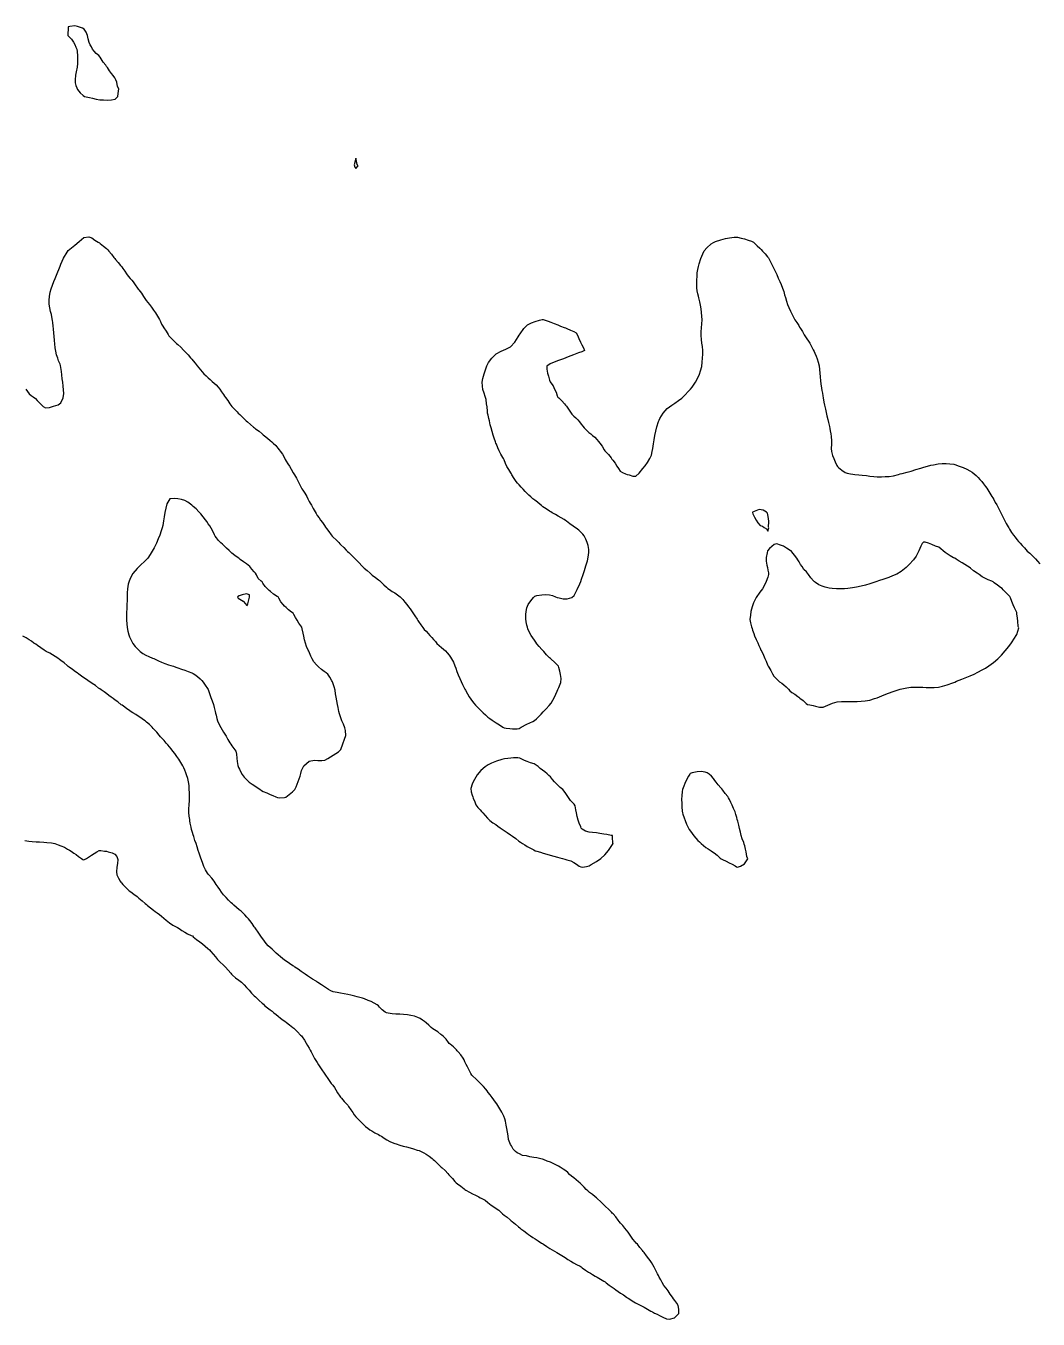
# Model space of a CAD drawing. Header units: inches. Extents: x 654597 to 662585, y 4606423 to 4617894.
# Drawn here: x 659933 to 661320, y 4610781 to 4612553 of the extents above; entities that cross this region are included whole.
import ezdxf

# ---------------------------------------------------------------- set-up
doc = ezdxf.new("R2010")
doc.units = ezdxf.units.IN
doc.header["$MEASUREMENT"] = 0
doc.layers.add('$DDT_AUDIT_GENERATED_(3E)', color=7, linetype='Continuous')
doc.layers.add('$DDT_AUDIT_GENERATED_(3F)', color=7, linetype='Continuous')

msp = doc.modelspace()

# ---------------------------------------------------------------- linework, layer by layer
at = {"layer": '$DDT_AUDIT_GENERATED_(3E)', "elevation": -150}
for points in [[(660060.1, 4612466.2), (660058.2, 4612469.7), (660057.1, 4612475.6), (660056, 4612478.7), (660054.3, 4612481.6), (660052, 4612484.5), (660050, 4612487.3), (660047.2, 4612491), (660044.4, 4612495.4), (660043.3, 4612497.1), (660042.1, 4612498.7), (660038.7, 4612502.9), (660035.8, 4612507.5), (660034.4, 4612509.8), (660032.5, 4612511.9), (660028.9, 4612514.7), (660026, 4612518.2), (660024.1, 4612520.8), (660022.3, 4612523.8), (660020.5, 4612526.8), (660019.5, 4612530), (660018, 4612534.8), (660017, 4612539.6), (660015, 4612543.8), (660012.3, 4612548.1), (660010.3, 4612549.5), (660007.3, 4612550.5), (660003.4, 4612551.9), (659999.5, 4612552.7), (659993, 4612551.7), (659990.7, 4612551.4), (659990.5, 4612550.8), (659990.4, 4612548.3), (659990.2, 4612542), (659990.3, 4612539.5), (659991.6, 4612538.2), (659995.2, 4612534.4), (659998, 4612530.1), (659999.6, 4612527.1), (660001.2, 4612523.4), (660002.6, 4612520.7), (660003, 4612517.5), (660003.1, 4612511.6), (660003.1, 4612507), (660003.1, 4612501), (660002.7, 4612496.2), (660001.6, 4612489.9), (660001.1, 4612487.4), (660000.8, 4612485), (660000.1, 4612478.5), (660000.2, 4612474.8), (660001.2, 4612471.1), (660002.2, 4612467.7), (660003.5, 4612465.3), (660006.9, 4612461.1), (660011, 4612457.3), (660012.7, 4612456.1), (660015.1, 4612455.4), (660019.9, 4612454.3), (660023.7, 4612453.4), (660029, 4612452.2), (660033.8, 4612451.3), (660039, 4612451.1), (660044.3, 4612451), (660049.9, 4612451.3), (660054.8, 4612452.2), (660058.8, 4612455.7), (660059.1, 4612460.1)], [(660387.9, 4612360.7), (660386.8, 4612362.5), (660385.4, 4612369.5), (660385, 4612371.3), (660385, 4612371.3), (660384.9, 4612371.2), (660384.3, 4612369.1), (660382.8, 4612362.4), (660383.4, 4612359), (660385, 4612357.4)], [(660737.5, 4611432.6), (660737.1, 4611433), (660736.9, 4611441.1), (660736.8, 4611443.2), (660734.9, 4611443.5), (660729.1, 4611444.5), (660724.9, 4611445.3), (660719.4, 4611446.2), (660714.7, 4611447.1), (660709.4, 4611447.4), (660704.6, 4611448), (660699.8, 4611449.5), (660695.2, 4611452.2), (660693.8, 4611453.3), (660693.1, 4611455), (660691.1, 4611460.1), (660689.8, 4611464.5), (660688.5, 4611469.2), (660687.4, 4611474.2), (660686.5, 4611478.7), (660685.4, 4611484), (660684.3, 4611486.1), (660682.6, 4611487.7), (660679.3, 4611491.3), (660676.6, 4611495.3), (660674.6, 4611498), (660672.6, 4611501.1), (660670.6, 4611504), (660668.5, 4611506.5), (660665.2, 4611509.2), (660662.1, 4611512), (660659.5, 4611514.4), (660657.2, 4611517), (660654.3, 4611520), (660651.6, 4611523.6), (660649.6, 4611525.7), (660647.4, 4611527.7), (660644, 4611530.4), (660640.8, 4611533), (660637.8, 4611535.3), (660634.7, 4611537.8), (660632.1, 4611539.8), (660629.3, 4611541.4), (660624.5, 4611543.1), (660619.9, 4611544.9), (660615.9, 4611546.3), (660611.4, 4611548.2), (660609.5, 4611549.3), (660607, 4611549.8), (660600.8, 4611549.6), (660597.4, 4611549.3), (660593.1, 4611548.7), (660588.5, 4611548.2), (660584.9, 4611547.4), (660577.5, 4611545.3), (660570.8, 4611542.5), (660566.4, 4611540.3), (660562.3, 4611537.3), (660556.2, 4611532.3), (660551, 4611526.7), (660547.4, 4611520.2), (660545.8, 4611516.9), (660544.4, 4611513.5), (660542.7, 4611507.7), (660543.1, 4611503.4), (660544.5, 4611498.6), (660545.2, 4611496.4), (660545.9, 4611494.5), (660547.9, 4611489.4), (660549.6, 4611485.3), (660552.3, 4611481.9), (660555.2, 4611478.4), (660557, 4611476.3), (660558.9, 4611474.3), (660562.3, 4611470.8), (660565.6, 4611467), (660567.1, 4611465.2), (660568.8, 4611463.7), (660572.9, 4611460.9), (660576.7, 4611458.2), (660579.7, 4611456.1), (660582.9, 4611453.9), (660585.6, 4611452), (660588.1, 4611450.3), (660592.5, 4611447.5), (660597, 4611444.1), (660598.2, 4611443.2), (660599.6, 4611442.3), (660604.3, 4611439.1), (660608.3, 4611435.8), (660610.7, 4611434.2), (660613.2, 4611432.5), (660616.7, 4611430.4), (660619.9, 4611428.5), (660624.4, 4611426.2), (660629, 4611423.5), (660630.9, 4611422.5), (660633.2, 4611421.8), (660637.9, 4611420.3), (660641.8, 4611419), (660646.9, 4611417.8), (660651.5, 4611416.3), (660656.2, 4611415.2), (660661.2, 4611413.5), (660664.4, 4611412.8), (660668.2, 4611411.7), (660671.5, 4611410.9), (660674.2, 4611410.2), (660679.5, 4611408.5), (660683.6, 4611406.5), (660687.4, 4611404.3), (660691.1, 4611401.5), (660693.1, 4611400.2), (660695.6, 4611399.9), (660701.2, 4611400.8), (660704.6, 4611401.6), (660707.7, 4611403.4), (660714.6, 4611407.7), (660720.7, 4611411.9), (660726, 4611416.8), (660731.2, 4611422.8), (660736.7, 4611431.1)], [(660922.2, 4611411.5), (660921.1, 4611414.6), (660920, 4611420.8), (660919.2, 4611424.5), (660918.1, 4611429.1), (660917.4, 4611431.7), (660916.6, 4611433.8), (660914.5, 4611438.7), (660913.2, 4611443.2), (660912, 4611447.9), (660911, 4611453), (660909.9, 4611457.4), (660908.5, 4611462.8), (660907.8, 4611465.3), (660907, 4611468.1), (660905.8, 4611472.3), (660904.7, 4611475.6), (660902.6, 4611480.4), (660900.7, 4611484.9), (660899, 4611488.6), (660897, 4611492.9), (660895.9, 4611495), (660894.7, 4611496.8), (660891.2, 4611501.1), (660887.8, 4611505.5), (660886.5, 4611507.1), (660885.2, 4611508.7), (660881.8, 4611512.6), (660878.7, 4611516.5), (660877, 4611518.9), (660875.1, 4611521.4), (660872.3, 4611524.5), (660869.1, 4611527.3), (660866.6, 4611529.1), (660863.6, 4611530.2), (660858.3, 4611530.9), (660852.8, 4611530.6), (660846, 4611529), (660843.4, 4611528.1), (660842.7, 4611527.3), (660840.9, 4611524.5), (660836.7, 4611516.7), (660833.5, 4611508.6), (660832.8, 4611506.3), (660832.4, 4611503.8), (660831.7, 4611497.6), (660831.5, 4611493.1), (660831.7, 4611487), (660831.9, 4611482.7), (660832.3, 4611476.7), (660832.5, 4611474.5), (660833.1, 4611472.7), (660834.9, 4611467.7), (660836.3, 4611463.7), (660838.3, 4611459.1), (660840.3, 4611454.4), (660841.7, 4611451.7), (660843.5, 4611449.1), (660846, 4611446), (660848.3, 4611443.1), (660850.9, 4611439.9), (660853.7, 4611436.7), (660855.9, 4611434.5), (660858.1, 4611432.3), (660861.4, 4611429.5), (660864.7, 4611426.9), (660868.1, 4611424.9), (660871.8, 4611422.5), (660874, 4611420.9), (660876.1, 4611419.4), (660880.4, 4611416.3), (660884.2, 4611412.5), (660885.6, 4611411.2), (660887.4, 4611410.4), (660892.5, 4611408.3), (660896.8, 4611406), (660900.8, 4611404.3), (660904.7, 4611401.6), (660906.6, 4611400.3), (660908, 4611400.1), (660912, 4611401.4), (660917.9, 4611404.5)]]:
    msp.add_lwpolyline(points, close=True, dxfattribs=at)
msp.add_lwpolyline([(659932.4, 4612054.9), (659934.6, 4612051.7), (659937.2, 4612048.3), (659939.7, 4612046.3), (659942.7, 4612044.3), (659945.6, 4612042), (659948.2, 4612039.4), (659951, 4612036.8), (659953.7, 4612033.9), (659956.2, 4612031.2), (659959.5, 4612029.3), (659964.9, 4612029.9), (659970.3, 4612031.5), (659976.6, 4612033.3), (659980.5, 4612036.2), (659983.7, 4612043.1), (659984.4, 4612048.9), (659984.3, 4612054.2), (659983.6, 4612059), (659983, 4612064.5), (659982.5, 4612069), (659981.8, 4612074.6), (659981.3, 4612078.9), (659980.6, 4612084.7), (659980.2, 4612087.1), (659979.4, 4612089.2), (659977.5, 4612093.5), (659976.2, 4612097.4), (659974.5, 4612102.1), (659973.5, 4612107.1), (659972.8, 4612111.7), (659972.2, 4612117.2), (659971.8, 4612121.7), (659971.3, 4612127.4), (659970.9, 4612131.8), (659970.3, 4612137.6), (659969.9, 4612141.2), (659969.4, 4612146.1), (659969, 4612149), (659968.6, 4612151.4), (659967.5, 4612157), (659966.5, 4612161.2), (659965.2, 4612166.3), (659964.3, 4612171.3), (659964.6, 4612176.6), (659965.1, 4612182), (659966, 4612188), (659967, 4612192.5), (659969.1, 4612197.6), (659971, 4612202.2), (659972.7, 4612206.4), (659975.5, 4612213.5), (659978.5, 4612221), (659979.5, 4612223.6), (659980.5, 4612226.3), (659984.1, 4612234.3), (659989.1, 4612242.5), (659990.6, 4612244.7), (659990.6, 4612244.7), (659992.8, 4612246.5), (659999.8, 4612252.2), (660005.4, 4612257), (660012, 4612262.9), (660018.8, 4612263.6), (660022.8, 4612262.2), (660026.9, 4612259), (660031.8, 4612256.1), (660033.3, 4612255.3), (660034.6, 4612254.3), (660039.1, 4612250.9), (660043.2, 4612247.4), (660044.9, 4612245.8), (660046.4, 4612244), (660049.9, 4612239.8), (660053.3, 4612235.3), (660054.3, 4612233.9), (660055.5, 4612232.7), (660059.2, 4612228.5), (660062.5, 4612224.3), (660064.1, 4612222.3), (660065.6, 4612220.2), (660068.1, 4612216.5), (660070.3, 4612213.1), (660073, 4612209.9), (660075.7, 4612206.6), (660077.6, 4612204.4), (660079.5, 4612202.1), (660082.6, 4612198), (660085.7, 4612193.4), (660086.6, 4612192), (660087.6, 4612190.8), (660090.9, 4612186.3), (660093.8, 4612182), (660095.5, 4612179.3), (660097.4, 4612176.4), (660099.8, 4612173.6), (660102, 4612170.8), (660104.7, 4612167.2), (660107.4, 4612163.2), (660108.8, 4612161.3), (660110.1, 4612159.5), (660113.1, 4612155.1), (660115.7, 4612150.5), (660117, 4612147.6), (660118.6, 4612144.1), (660120.3, 4612141.3), (660121.9, 4612138.7), (660124.7, 4612134.5), (660127.5, 4612129.8), (660128.6, 4612128), (660130, 4612126.4), (660133.9, 4612122.7), (660137.7, 4612118.9), (660139.2, 4612117.5), (660140.7, 4612116.2), (660144.8, 4612112.5), (660148.7, 4612108.5), (660150, 4612107.1), (660151.4, 4612105.7), (660155.1, 4612101.8), (660158.4, 4612097.8), (660160, 4612095.8), (660161.7, 4612093.9), (660164.7, 4612090.3), (660167.5, 4612086.8), (660169.7, 4612084.2), (660171.9, 4612081.6), (660174.3, 4612078.6), (660176.6, 4612075.9), (660179.5, 4612073.1), (660182.4, 4612070.5), (660185.2, 4612068), (660188, 4612065.5), (660190.7, 4612063.1), (660193.3, 4612060.6), (660196, 4612057.8), (660198.3, 4612054.8), (660200.9, 4612051.4), (660203.4, 4612047.6), (660204.9, 4612045.5), (660206.4, 4612043.6), (660209.5, 4612039.3), (660212.3, 4612034.7), (660213.6, 4612032.9), (660215.1, 4612031.2), (660218.6, 4612027.5), (660222, 4612023.8), (660223.8, 4612021.9), (660225.7, 4612020), (660229.2, 4612016.8), (660232.6, 4612013.3), (660234.5, 4612011.5), (660236.5, 4612010), (660240.7, 4612006.7), (660244.8, 4612003), (660246.1, 4612001.8), (660247.5, 4612000.7), (660252.2, 4611997.4), (660256.3, 4611993.7), (660257.8, 4611992.3), (660259.5, 4611991), (660263.7, 4611987.9), (660267.4, 4611984.6), (660269.6, 4611982.7), (660271.7, 4611980.7), (660275, 4611977.6), (660278, 4611974), (660279.7, 4611971.9), (660281.3, 4611969.9), (660284.5, 4611965.8), (660287, 4611961), (660288.2, 4611958.7), (660289.5, 4611956.3), (660291.8, 4611952.7), (660293.8, 4611949.3), (660296.4, 4611945.2), (660299, 4611940.3), (660299.7, 4611938.8), (660300.6, 4611937.5), (660303.4, 4611932.9), (660305.7, 4611928.5), (660307.7, 4611924.7), (660309.9, 4611920.2), (660310.9, 4611918.4), (660312.1, 4611916.7), (660315.1, 4611912.3), (660317.6, 4611907.8), (660319.2, 4611904.7), (660321, 4611901.2), (660322.5, 4611898.5), (660324, 4611896), (660326.6, 4611891.6), (660329, 4611886.9), (660330.4, 4611884.4), (660332, 4611881.8), (660334.4, 4611878.5), (660336.6, 4611875.5), (660339.2, 4611872), (660341.9, 4611868), (660343.3, 4611866), (660344.7, 4611864.2), (660348, 4611860), (660351, 4611855.5), (660352.3, 4611853.7), (660353.8, 4611852.2), (660357.8, 4611848.6), (660361.4, 4611844.7), (660362.9, 4611843.1), (660364.5, 4611841.6), (660368.3, 4611838), (660371.8, 4611834.1), (660373.4, 4611832.5), (660375.1, 4611830.9), (660379, 4611827.4), (660382.7, 4611823.6), (660384.2, 4611822), (660385.7, 4611820.4), (660389.5, 4611816.8), (660393.1, 4611813), (660394.7, 4611811.3), (660396.4, 4611809.7), (660400.5, 4611806.3), (660404.6, 4611802.6), (660405.9, 4611801.4), (660407.3, 4611800.2), (660411.8, 4611796.8), (660415.9, 4611793.7), (660417.2, 4611792.8), (660418, 4611792.1), (660419.8, 4611790.4), (660423.1, 4611786.7), (660426.9, 4611783.4), (660428.9, 4611781.7), (660431.1, 4611780.2), (660434.8, 4611777.7), (660438.3, 4611775.8), (660442, 4611773.3), (660445.7, 4611770.5), (660447.6, 4611768.7), (660449.3, 4611766.6), (660452.2, 4611763.1), (660454.9, 4611759.7), (660457.1, 4611756.8), (660459.5, 4611753.8), (660461.4, 4611751.1), (660463.1, 4611748.5), (660465.9, 4611744.2), (660469, 4611739.6), (660470, 4611738.1), (660471, 4611736.6), (660473.9, 4611732.2), (660476.7, 4611728.2), (660478.7, 4611725.6), (660481.1, 4611723.1), (660483.9, 4611720.3), (660486.4, 4611717.4), (660489, 4611714.7), (660491.5, 4611711.9), (660493.9, 4611709.3), (660496, 4611706.6), (660499, 4611703.7), (660502.1, 4611700.9), (660505, 4611698.8), (660507.6, 4611696.3), (660510.3, 4611693.5), (660512.8, 4611690.3), (660514.7, 4611687.8), (660516.2, 4611685.2), (660518.6, 4611680.8), (660520.6, 4611675.9), (660521.8, 4611672.4), (660523.3, 4611668), (660524.3, 4611665.6), (660525.2, 4611663.5), (660527.4, 4611658.6), (660529.4, 4611654.2), (660531.3, 4611650.2), (660533.6, 4611645.7), (660534.5, 4611643.9), (660535.4, 4611642.3), (660538, 4611637.5), (660540.3, 4611633.2), (660542.4, 4611630.1), (660544.7, 4611626.9), (660546.8, 4611624.5), (660548.9, 4611622.1), (660552, 4611618.9), (660555.2, 4611615.7), (660557.3, 4611613.6), (660559.5, 4611611.5), (660562.7, 4611608.5), (660566, 4611605.6), (660568.7, 4611603.5), (660571.7, 4611601.4), (660574.6, 4611599.4), (660577.3, 4611597.5), (660581.6, 4611594.8), (660586.3, 4611591.8), (660588.1, 4611591), (660591, 4611590.6), (660595.8, 4611589.8), (660599.8, 4611589.5), (660606, 4611589.6), (660608.8, 4611589.9), (660611.4, 4611591.6), (660619.4, 4611595.8), (660627.3, 4611599.4), (660630, 4611600.7), (660632.6, 4611603.2), (660638.8, 4611609.6), (660641.9, 4611612.7), (660645.6, 4611616.7), (660649.9, 4611621.3), (660652.6, 4611624.8), (660657.3, 4611633), (660661, 4611641.2), (660661.9, 4611643.6), (660663, 4611646), (660665.9, 4611652.9), (660666.3, 4611658.6), (660665.6, 4611663.9), (660664.6, 4611668.4), (660663.2, 4611673.7), (660662.5, 4611675.5), (660661.2, 4611676.8), (660657.1, 4611680.9), (660652.8, 4611684.8), (660651.6, 4611685.8), (660650.4, 4611686.9), (660646.3, 4611691), (660642.6, 4611695.3), (660641.3, 4611696.8), (660639.9, 4611698.1), (660636.3, 4611702.1), (660633.2, 4611706.1), (660631.5, 4611708.4), (660629.8, 4611710.8), (660627.3, 4611714.1), (660625.4, 4611717.4), (660623.1, 4611721.6), (660620.8, 4611726.6), (660620, 4611728.9), (660619.3, 4611731.7), (660618.4, 4611736.2), (660618, 4611740), (660618.1, 4611746.1), (660618.4, 4611750.1), (660619.4, 4611755.4), (660621.1, 4611759.9), (660624.7, 4611764.8), (660628.3, 4611769.3), (660630.2, 4611771.3), (660633.2, 4611772.1), (660639.7, 4611773.3), (660645, 4611773.5), (660650.5, 4611773.3), (660654.6, 4611772.3), (660658.7, 4611770.5), (660661.1, 4611769.4), (660663.6, 4611768.8), (660669.3, 4611767.8), (660674.4, 4611767.5), (660681.1, 4611769.4), (660684.4, 4611772.3), (660688.4, 4611780.3), (660691.9, 4611788.1), (660693.2, 4611791.3), (660694.4, 4611794.7), (660696.4, 4611800.9), (660698.3, 4611806.3), (660700.3, 4611812.7), (660702.4, 4611819.5), (660703.4, 4611824.5), (660704.3, 4611831.1), (660704.2, 4611835.1), (660703.2, 4611840.7), (660702.1, 4611844.7), (660700, 4611849.5), (660697.8, 4611853.9), (660696, 4611856.4), (660693.8, 4611858.5), (660690.4, 4611861.5), (660686.8, 4611864.5), (660684.7, 4611866), (660682.6, 4611867.3), (660678.1, 4611870.4), (660673.7, 4611873.9), (660672.2, 4611875.1), (660670.6, 4611876.2), (660666.2, 4611878.8), (660662.2, 4611881.1), (660658.4, 4611883.1), (660654.2, 4611885.6), (660652.2, 4611886.7), (660650.4, 4611887.8), (660645.7, 4611890.7), (660641.4, 4611893.8), (660639.5, 4611895.4), (660637.5, 4611897), (660633.8, 4611899.9), (660630.3, 4611902.6), (660627.6, 4611904.8), (660624.9, 4611907.2), (660622.1, 4611909.7), (660619.4, 4611912.3), (660616.8, 4611914.9), (660614.3, 4611917.7), (660611.6, 4611920.5), (660608.9, 4611923.6), (660606.7, 4611926), (660604.7, 4611928.6), (660601.8, 4611932.6), (660598.9, 4611937.3), (660598.1, 4611938.7), (660597.2, 4611940.1), (660594.4, 4611944.8), (660592.1, 4611949.1), (660590.2, 4611953.1), (660588, 4611958), (660587.3, 4611959.7), (660586.4, 4611961.1), (660583.7, 4611965.8), (660581.4, 4611970.2), (660579.5, 4611974.4), (660577.5, 4611979.5), (660576.9, 4611981), (660576.3, 4611982.6), (660574.4, 4611987.8), (660573, 4611992), (660571.6, 4611996.8), (660570.3, 4612001.7), (660569.2, 4612006.2), (660567.9, 4612011.4), (660567.2, 4612014.8), (660566.3, 4612019.1), (660565.6, 4612022.1), (660565.2, 4612024.9), (660564.8, 4612030.8), (660564.2, 4612035), (660563.4, 4612040.5), (660562.3, 4612044.8), (660560.8, 4612049.6), (660559.2, 4612054.4), (660558.5, 4612058.8), (660558.1, 4612064.5), (660558.8, 4612069.3), (660560.7, 4612076), (660562.9, 4612082.7), (660564.3, 4612086.8), (660566.7, 4612091.2), (660571.2, 4612097.3), (660577.4, 4612103.5), (660584.2, 4612107.1), (660587.4, 4612108.5), (660590.4, 4612109.6), (660597.1, 4612112.9), (660602.7, 4612119.1), (660607.4, 4612126.5), (660608.8, 4612128.7), (660610.2, 4612130.8), (660615.2, 4612137.9), (660620.2, 4612143), (660625.8, 4612145.9), (660630.8, 4612147.8), (660636.5, 4612149.5), (660640.2, 4612150.4), (660641.8, 4612150.3), (660644.3, 4612149.5), (660648.6, 4612147.9), (660652.1, 4612146.6), (660656.9, 4612144.8), (660661.6, 4612143), (660665.5, 4612141.4), (660670.5, 4612139.6), (660672.4, 4612138.9), (660674.1, 4612138.2), (660679.2, 4612135.9), (660683.5, 4612133.8), (660686.8, 4612131.9), (660688.9, 4612128.7), (660690.8, 4612124.5), (660693, 4612119.4), (660693.7, 4612117.6), (660694.6, 4612115.8), (660697.1, 4612111.3), (660698.2, 4612107.8), (660694.7, 4612105.9), (660690.3, 4612104.5), (660683.2, 4612102), (660675.8, 4612099.1), (660672.6, 4612097.9), (660669.4, 4612096.6), (660662.7, 4612094.1), (660656.7, 4612091.8), (660651.1, 4612089.7), (660646.7, 4612086.5), (660646.9, 4612082.1), (660647.6, 4612076.8), (660649.1, 4612072.5), (660650.5, 4612067), (660651.1, 4612065), (660652.3, 4612063.6), (660655.2, 4612059.4), (660657.3, 4612055.1), (660659.3, 4612051), (660661.1, 4612045.8), (660661.8, 4612044), (660663.1, 4612042.8), (660667.3, 4612038.9), (660670.9, 4612034.7), (660672.2, 4612033.1), (660673.5, 4612031.5), (660676.6, 4612027.5), (660679, 4612023.6), (660681.2, 4612020.8), (660683.6, 4612018.1), (660686.5, 4612015.6), (660689.2, 4612012.8), (660691.7, 4612010.1), (660694, 4612006.9), (660695.9, 4612004.3), (660697.7, 4612001.8), (660701.1, 4611998.6), (660704.5, 4611995.4), (660707, 4611993.5), (660709.5, 4611991.5), (660712.6, 4611988.9), (660715.4, 4611985.9), (660717.6, 4611983.4), (660719.5, 4611980.8), (660722.4, 4611976.7), (660725.3, 4611971.8), (660726, 4611970.4), (660727.2, 4611969.4), (660731.3, 4611965.4), (660734.8, 4611960.9), (660736, 4611959.2), (660737.4, 4611957.4), (660740.4, 4611953.5), (660742.9, 4611949.6), (660744.9, 4611946.2), (660747.3, 4611942.6), (660750.3, 4611940.8), (660754.4, 4611939.1), (660756.9, 4611938.1), (660759.4, 4611937.4), (660764.7, 4611935.9), (660768.8, 4611935.7), (660773.2, 4611939.7), (660778.3, 4611946.1), (660781.3, 4611950), (660784.7, 4611954.6), (660788, 4611959.7), (660790, 4611964.5), (660791.3, 4611969.6), (660792, 4611973.7), (660793, 4611980.1), (660793.9, 4611985.5), (660794.7, 4611991.5), (660796.1, 4611997.5), (660797.4, 4612003.3), (660799.9, 4612010.5), (660800.7, 4612012.6), (660801.8, 4612014.8), (660806.1, 4612022.2), (660811.8, 4612028.4), (660817.9, 4612033), (660822.4, 4612035.8), (660827.4, 4612039.2), (660831.9, 4612042.4), (660835.6, 4612046), (660841.5, 4612052.4), (660843.8, 4612055), (660845.8, 4612057.7), (660850.5, 4612064.5), (660853.9, 4612070.3), (660855.9, 4612075.4), (660857.3, 4612079.8), (660859, 4612086.1), (660859.8, 4612092.1), (660860.1, 4612097.4), (660860.5, 4612103), (660860.4, 4612107.9), (660859.9, 4612113.2), (660859.3, 4612118.1), (660858.6, 4612123), (660858.1, 4612128.3), (660858.3, 4612133.3), (660858.8, 4612139), (660859.2, 4612144.5), (660859.5, 4612149.7), (660859.1, 4612154.9), (660858.6, 4612160), (660858.1, 4612164.9), (660857.5, 4612170.1), (660856.5, 4612174.6), (660855.1, 4612179.9), (660854.4, 4612182.4), (660853.8, 4612185.4), (660852.8, 4612189.7), (660852.4, 4612193.5), (660852.3, 4612199.4), (660852.5, 4612204), (660852.7, 4612210.2), (660853, 4612214.1), (660853.9, 4612219), (660854.7, 4612223), (660855.6, 4612226.4), (660857.8, 4612233.7), (660860.6, 4612240.5), (660862.6, 4612244.5), (660865.9, 4612248.5), (660872, 4612253.8), (660875.1, 4612256), (660878.1, 4612257), (660885.2, 4612259.4), (660891.6, 4612261.1), (660897.2, 4612262.3), (660903.5, 4612263), (660908, 4612263.1), (660913.3, 4612261.9), (660917.9, 4612260.7), (660922.5, 4612259.2), (660927.5, 4612257.5), (660929.8, 4612256.3), (660931.6, 4612254.7), (660935.2, 4612251.3), (660938.7, 4612247.9), (660940.6, 4612246.1), (660942.4, 4612244.1), (660945.8, 4612240.4), (660949.2, 4612236.4), (660950.5, 4612234.8), (660951.5, 4612233), (660954, 4612228.3), (660956.1, 4612223.9), (660958, 4612220.1), (660960.1, 4612215.5), (660961, 4612213.6), (660961.8, 4612211.8), (660964, 4612206.8), (660965.9, 4612202.5), (660967.8, 4612198.2), (660970, 4612193.2), (660970.8, 4612191.2), (660971.5, 4612188.8), (660972.7, 4612184.1), (660973.8, 4612180.5), (660975.3, 4612175.4), (660976.8, 4612171), (660978.6, 4612166.6), (660980.9, 4612161.7), (660981.6, 4612160), (660982.5, 4612158.3), (660984.8, 4612153.7), (660986.9, 4612149.7), (660989.3, 4612146), (660992, 4612141.9), (660993.2, 4612140), (660994.3, 4612138.2), (660997.1, 4612133.7), (660999.7, 4612129.2), (661001.4, 4612126.6), (661003.3, 4612123.7), (661005.3, 4612120.6), (661007.1, 4612117.7), (661009.6, 4612113.4), (661012, 4612108.7), (661013.1, 4612106.5), (661014.2, 4612104), (661016.1, 4612100.1), (661017.5, 4612096.5), (661018.9, 4612091.7), (661019.9, 4612086.7), (661020.5, 4612082), (661021, 4612076.6), (661021.4, 4612071.9), (661022, 4612066.4), (661022.5, 4612062), (661023.3, 4612056.3), (661023.8, 4612053.2), (661024.5, 4612049.2), (661025.1, 4612045.6), (661025.6, 4612042.8), (661026.6, 4612037.2), (661027.5, 4612032.9), (661028.5, 4612027.7), (661029.6, 4612023.1), (661030.7, 4612018.3), (661032.1, 4612013.3), (661033, 4612009), (661034.1, 4612003.6), (661034.6, 4612000.9), (661035.2, 4611997.6), (661036.1, 4611993.5), (661036.6, 4611990), (661036.9, 4611984.1), (661037, 4611979.5), (661036.7, 4611973.4), (661037.1, 4611969.3), (661038.5, 4611964.1), (661040.1, 4611959.7), (661041.9, 4611955.3), (661044.3, 4611950.5), (661045.3, 4611948.9), (661046.7, 4611947.6), (661050.9, 4611943.9), (661055.5, 4611940.8), (661058.4, 4611939.7), (661062.8, 4611938.9), (661066, 4611938.3), (661068.8, 4611938), (661074.6, 4611937.4), (661079.1, 4611937), (661084.8, 4611936.4), (661089.4, 4611935.9), (661094.8, 4611935.3), (661099.7, 4611934.9), (661105.3, 4611934.9), (661110.4, 4611935.1), (661116.2, 4611935.3), (661121.8, 4611936.1), (661128.8, 4611938), (661131.2, 4611938.7), (661133.6, 4611939.3), (661140.5, 4611941.2), (661146.1, 4611942.7), (661152.6, 4611944.6), (661159.3, 4611946.5), (661163.7, 4611947.8), (661168.7, 4611949.3), (661173.1, 4611950.6), (661176.9, 4611951.4), (661183.3, 4611952.6), (661188.6, 4611953), (661194.3, 4611953), (661199.2, 4611952.6), (661204.6, 4611951.9), (661207.2, 4611951.3), (661208.5, 4611950.8), (661212, 4611949.5), (661214.9, 4611948.5), (661217.4, 4611947.6), (661222.4, 4611945.4), (661226.7, 4611943.2), (661229.7, 4611941.3), (661232.5, 4611938.9), (661235.2, 4611936.4), (661237.8, 4611933.9), (661240.4, 4611931.1), (661242.9, 4611928.2), (661245.4, 4611925.1), (661248, 4611921.6), (661249.7, 4611919.3), (661251.2, 4611917), (661253.9, 4611912.6), (661256.7, 4611908), (661257.9, 4611905.8), (661259.3, 4611903.5), (661261.5, 4611899.7), (661263.5, 4611896.4), (661265.7, 4611892), (661268.3, 4611887.3), (661269.2, 4611885.5), (661270.1, 4611883.6), (661272.3, 4611879.1), (661274.3, 4611875.3), (661276.6, 4611871), (661279.2, 4611866.3), (661280.1, 4611864.7), (661281, 4611863.2), (661283.8, 4611858.7), (661286.4, 4611854.7), (661288.6, 4611851.9), (661291, 4611849), (661293.3, 4611846.3), (661295.6, 4611843.7), (661298.4, 4611840.6), (661301.3, 4611837.3), (661303.3, 4611835.1), (661305.3, 4611833), (661308.8, 4611830), (661312, 4611826.9), (661314.3, 4611824.8), (661316.4, 4611822.5), (661319.5, 4611819.2), (661322.5, 4611815.5)], dxfattribs=at)
at = {"layer": '$DDT_AUDIT_GENERATED_(3F)', "elevation": -140}
for points in [[(660371, 4611580.2), (660370.7, 4611587.2), (660370, 4611591), (660368.2, 4611595.8), (660365.9, 4611600.5), (660364.8, 4611603.4), (660363.6, 4611607.2), (660362.3, 4611610.1), (660361.5, 4611613.1), (660360.7, 4611618.5), (660359.9, 4611622.9), (660358.9, 4611628), (660358.1, 4611632.8), (660357.2, 4611637.5), (660356.4, 4611642.7), (660355.2, 4611647.1), (660353.5, 4611652.4), (660353, 4611654), (660352.2, 4611655.4), (660349.3, 4611660.1), (660346.6, 4611664.2), (660344.2, 4611666.3), (660341.7, 4611668.1), (660337.6, 4611670.9), (660333.9, 4611674.3), (660332.3, 4611675.8), (660330.9, 4611677.3), (660327.5, 4611681.1), (660325.1, 4611685.2), (660323.2, 4611688.9), (660321.4, 4611693.8), (660320.6, 4611695.7), (660319.7, 4611697.4), (660317.3, 4611702.2), (660315.7, 4611706.8), (660314.5, 4611711.3), (660313.4, 4611716.5), (660312.5, 4611720.8), (660311.4, 4611726.3), (660310.9, 4611728.6), (660309.7, 4611730.4), (660306.9, 4611734.4), (660304.6, 4611738.2), (660302.4, 4611741.9), (660300.1, 4611746.2), (660298.8, 4611748.1), (660296.9, 4611749.4), (660292.8, 4611752.4), (660289.2, 4611755.7), (660287, 4611757.6), (660285.1, 4611759.8), (660281.9, 4611763.7), (660279.2, 4611768.7), (660278.5, 4611770.2), (660277, 4611771), (660272.1, 4611774), (660268.1, 4611777.6), (660266, 4611779.1), (660264.1, 4611780.9), (660260.4, 4611784.4), (660257.6, 4611789.2), (660256.6, 4611790.7), (660255.2, 4611791.8), (660251.1, 4611795.6), (660248.6, 4611800.5), (660247.4, 4611802.8), (660245.7, 4611804.8), (660242.5, 4611808.1), (660239.7, 4611811.7), (660237.5, 4611813.8), (660235.1, 4611815.5), (660230.7, 4611818.4), (660226.2, 4611821.7), (660225, 4611822.7), (660223.6, 4611823.6), (660219, 4611826.8), (660215, 4611830), (660213.1, 4611832), (660211.2, 4611833.9), (660207.8, 4611837.2), (660204.3, 4611840.4), (660202.1, 4611842.3), (660200, 4611844.3), (660196.8, 4611847.7), (660193.7, 4611851.2), (660192.2, 4611853.3), (660191.1, 4611855.5), (660188.8, 4611860.3), (660186.4, 4611864.6), (660184.6, 4611867.5), (660182.5, 4611870.4), (660180.6, 4611873.4), (660178.8, 4611876), (660175.8, 4611880), (660172.5, 4611884), (660171.2, 4611885.5), (660169.8, 4611886.9), (660165.9, 4611890.7), (660161.9, 4611894.3), (660160.2, 4611895.8), (660158.4, 4611897.2), (660154.5, 4611900.2), (660150.4, 4611902.5), (660145.9, 4611903.5), (660140.7, 4611904.7), (660136.3, 4611905.3), (660130, 4611904.5), (660125.9, 4611897.8), (660124.5, 4611891.9), (660123.2, 4611885.9), (660122.1, 4611879.8), (660121.2, 4611874.4), (660120.2, 4611868), (660119.5, 4611864.7), (660118.2, 4611861), (660116, 4611855), (660113.9, 4611849.7), (660111.4, 4611843.7), (660108.3, 4611837.7), (660105.8, 4611833.1), (660102.9, 4611828.4), (660099.7, 4611823.5), (660095.8, 4611819.4), (660089.5, 4611813.7), (660085.1, 4611809.3), (660079.4, 4611802.5), (660075.9, 4611796.4), (660074.2, 4611791.7), (660073, 4611787.6), (660071.7, 4611781.3), (660071.3, 4611775.9), (660071.3, 4611770.4), (660071.3, 4611765.2), (660071.1, 4611759.7), (660070.8, 4611754.4), (660070.5, 4611749), (660070.4, 4611743.6), (660070.5, 4611738.4), (660070.8, 4611733.2), (660071.4, 4611728.2), (660072.2, 4611723.4), (660073.6, 4611718.4), (660074.5, 4611715.6), (660075.9, 4611712.8), (660077.6, 4611709.2), (660079.4, 4611706.2), (660082.3, 4611702.4), (660085.8, 4611699), (660087.5, 4611697.2), (660089.4, 4611695.6), (660093.1, 4611692.8), (660097, 4611690.6), (660101.1, 4611688.5), (660106.3, 4611686.4), (660108, 4611685.8), (660109.6, 4611685), (660114.3, 4611682.7), (660118.6, 4611680.9), (660123.1, 4611679.2), (660128.1, 4611677.4), (660131.2, 4611676.4), (660134.9, 4611675.2), (660138.1, 4611674), (660140.8, 4611673), (660145.8, 4611671.3), (660150.4, 4611669.8), (660154.9, 4611668.1), (660159.9, 4611666.1), (660162.1, 4611665.3), (660164.1, 4611664), (660167.9, 4611661), (660171.4, 4611658.1), (660173.6, 4611655.9), (660175.5, 4611653.6), (660178.4, 4611649.4), (660181.6, 4611644.8), (660182.4, 4611643.5), (660183, 4611641.9), (660184.8, 4611636.6), (660186.3, 4611632.5), (660188, 4611627.7), (660189.7, 4611623), (660190.8, 4611618.8), (660192.1, 4611613.4), (660192.6, 4611610.9), (660193.3, 4611608.1), (660194.2, 4611603.6), (660195.2, 4611600.3), (660197.4, 4611595.4), (660199.8, 4611591.1), (660201.5, 4611588.1), (660203.6, 4611584.9), (660205.4, 4611582.1), (660206.9, 4611579.5), (660209.2, 4611574.8), (660212.1, 4611570.5), (660213.4, 4611568.4), (660214.9, 4611566.4), (660217.7, 4611562.7), (660220.2, 4611559.1), (660221.3, 4611554.9), (660221.6, 4611549.4), (660222.2, 4611544.7), (660223.1, 4611539.3), (660223.9, 4611536.6), (660225.3, 4611534.1), (660227.2, 4611530.3), (660229.2, 4611527.1), (660231.9, 4611523.4), (660235.2, 4611519.9), (660236.9, 4611518.1), (660238.8, 4611516.5), (660242.6, 4611513.6), (660246.2, 4611511.2), (660249.5, 4611509), (660253.1, 4611506.7), (660255.4, 4611505), (660258, 4611503.8), (660262.8, 4611501.7), (660267.3, 4611499.7), (660270.9, 4611498.2), (660275, 4611496.2), (660277.3, 4611495.2), (660280.3, 4611495.1), (660286.9, 4611495.6), (660289.1, 4611495.9), (660291.2, 4611497.7), (660297.9, 4611503.2), (660301.2, 4611506.6), (660303, 4611510.2), (660306, 4611517.3), (660308.6, 4611524.7), (660309.5, 4611528.2), (660310.6, 4611532.3), (660313.7, 4611538.7), (660320.9, 4611545.4), (660328, 4611546.5), (660332.7, 4611546.3), (660338.4, 4611546), (660342.5, 4611546.5), (660346.6, 4611548.9), (660353.6, 4611553.2), (660361.3, 4611557.9), (660364.4, 4611561.4), (660367.2, 4611568.8), (660369.4, 4611575.4)], [(660951.2, 4611865), (660950.7, 4611865.8), (660950.9, 4611873.7), (660950.6, 4611877.6), (660949.9, 4611882.5), (660949.2, 4611885.1), (660947.8, 4611886.5), (660943.1, 4611889), (660937.8, 4611889.9), (660930.9, 4611887.4), (660928.6, 4611886.3), (660928.5, 4611886.1), (660928.5, 4611885.9), (660929.3, 4611884.3), (660931.6, 4611879.6), (660933.5, 4611875.6), (660936, 4611871.7), (660939.3, 4611868), (660942.3, 4611867.4), (660944.6, 4611865.4), (660947.9, 4611863.3), (660949.9, 4611860.3)], [(661293.7, 4611727.9), (661293, 4611729.9), (661292.3, 4611736.9), (661291.8, 4611741.1), (661291.2, 4611747.1), (661291, 4611749), (661290.3, 4611750.5), (661288, 4611755.4), (661286.2, 4611759.6), (661284.3, 4611764), (661282.4, 4611768.9), (661281.2, 4611771), (661279.6, 4611772.7), (661275.9, 4611776.3), (661272.5, 4611779.9), (661270.8, 4611781.7), (661268.8, 4611783.2), (661264.4, 4611786.2), (661260, 4611789.5), (661258.4, 4611790.7), (661256.6, 4611791.6), (661251.8, 4611793.6), (661248, 4611795.6), (661243.7, 4611797.9), (661239.3, 4611800.9), (661237.9, 4611801.9), (661236.5, 4611802.9), (661231.8, 4611806.2), (661227.7, 4611809.7), (661225.8, 4611811.2), (661223.6, 4611812.6), (661219.6, 4611814.7), (661216.1, 4611816.8), (661212, 4611819.2), (661207.7, 4611822.1), (661206.1, 4611823.2), (661204.4, 4611824), (661199.5, 4611826.6), (661195.3, 4611829.2), (661192.6, 4611831.1), (661189.9, 4611833.3), (661187, 4611835.9), (661184, 4611838.4), (661179.6, 4611840), (661174.7, 4611842), (661172.4, 4611842.9), (661169.7, 4611843.9), (661165.4, 4611845.1), (661163, 4611845.3), (661161.2, 4611843.6), (661159.4, 4611839.8), (661156.5, 4611833.2), (661153, 4611826.3), (661149.5, 4611821.2), (661143.6, 4611814.5), (661139.4, 4611810.6), (661132.4, 4611805.1), (661126.7, 4611801.5), (661120.8, 4611798.9), (661115.4, 4611796.8), (661108.9, 4611794.5), (661101.4, 4611792.1), (661099, 4611791.3), (661096.5, 4611790.5), (661089.5, 4611788.3), (661083.5, 4611786.5), (661077.4, 4611784.9), (661071, 4611783.6), (661065.8, 4611782.7), (661059.3, 4611781.9), (661054.7, 4611781.5), (661048.2, 4611781.2), (661044, 4611781.2), (661038, 4611781.7), (661033.9, 4611782.2), (661028.4, 4611783.5), (661024.2, 4611784.8), (661019.5, 4611787), (661015, 4611789.9), (661013.6, 4611790.9), (661012.3, 4611792.1), (661008.5, 4611796.2), (661005.4, 4611800.8), (661004.1, 4611802.7), (661002.5, 4611804.6), (660999.2, 4611808), (660996.6, 4611811.8), (660994.6, 4611814.8), (660992.6, 4611818.3), (660991, 4611820.9), (660989.6, 4611823.3), (660986.3, 4611827.5), (660982.7, 4611832), (660981.7, 4611833.2), (660980.2, 4611834), (660975.4, 4611836.9), (660971.2, 4611839.6), (660966.9, 4611841), (660961.9, 4611843.1), (660958.2, 4611842), (660951.8, 4611836.7), (660949.3, 4611833.6), (660948.8, 4611830.8), (660947.4, 4611824.2), (660947.4, 4611819), (660948.5, 4611813.6), (660949.1, 4611810.6), (660949.9, 4611807), (660950.7, 4611803.3), (660950.8, 4611801.1), (660949.7, 4611797.3), (660947.5, 4611791.5), (660945, 4611786.2), (660942.2, 4611781.1), (660938.7, 4611776.7), (660933.8, 4611769.6), (660930.1, 4611762.2), (660929, 4611759.5), (660928.1, 4611756.8), (660926.5, 4611750.3), (660925.7, 4611745.3), (660925.2, 4611739.4), (660925.9, 4611734.6), (660927.3, 4611729.3), (660928, 4611727), (660928.8, 4611724.5), (660930.3, 4611720.1), (660931.6, 4611716.7), (660933.8, 4611712), (660935.8, 4611707.4), (660937.2, 4611703.9), (660939, 4611699.9), (660940.2, 4611697.5), (660941.3, 4611695.3), (660943.6, 4611690.6), (660945.4, 4611686), (660947.3, 4611682.1), (660949.4, 4611677.3), (660950.1, 4611675.5), (660951, 4611673.9), (660953.7, 4611669.2), (660956, 4611664.9), (660958.1, 4611661.8), (660960.5, 4611658.8), (660963.1, 4611656.5), (660965.8, 4611654.1), (660968.8, 4611651.9), (660971.5, 4611649.7), (660974.8, 4611646.9), (660977.8, 4611643.8), (660979.9, 4611641.5), (660982.4, 4611639.5), (660986.5, 4611636.9), (660990.8, 4611633.8), (660992.2, 4611632.7), (660993.7, 4611631.7), (660998.2, 4611628.1), (661002.4, 4611624.1), (661004.2, 4611622.9), (661007.1, 4611622.3), (661011.6, 4611621.3), (661015.1, 4611620.5), (661020.5, 4611619.4), (661025.6, 4611619.2), (661031.7, 4611621.8), (661035, 4611623.4), (661038.2, 4611624.5), (661044.9, 4611626.5), (661050.7, 4611627), (661056.2, 4611627), (661061.3, 4611627), (661066.9, 4611627), (661072.1, 4611627.1), (661077.7, 4611627.4), (661083.3, 4611627.9), (661089.3, 4611628.9), (661096.1, 4611631), (661099.4, 4611632.1), (661102.9, 4611633.4), (661109.3, 4611636), (661115.1, 4611638.3), (661121.3, 4611640.6), (661128.2, 4611643), (661130.9, 4611643.8), (661133.5, 4611644.4), (661140.3, 4611645.8), (661145.6, 4611646.5), (661151.5, 4611646.8), (661156.5, 4611646.7), (661162.2, 4611646.4), (661166.9, 4611646.2), (661172.7, 4611646.2), (661177.6, 4611646.3), (661183.7, 4611646.7), (661189, 4611647.8), (661195.7, 4611649.8), (661203.1, 4611652.6), (661205.8, 4611653.6), (661208.5, 4611654.7), (661215.7, 4611657.6), (661222.3, 4611660.2), (661227.2, 4611662.2), (661232.3, 4611664.6), (661237.7, 4611667.3), (661243.3, 4611670.2), (661248.1, 4611672.8), (661252.6, 4611675.7), (661258.9, 4611680.3), (661265, 4611685.5), (661269.9, 4611690.4), (661275.1, 4611696.2), (661279.9, 4611702.1), (661283.8, 4611707.5), (661287.8, 4611713.8), (661289.9, 4611717.2), (661291, 4611718.9)], [(660239.3, 4611770.1), (660239, 4611773.3), (660234.9, 4611774.3), (660229.1, 4611773.3), (660224.9, 4611771.9), (660222.5, 4611770.2), (660223.6, 4611768.7), (660226, 4611767.1), (660230.3, 4611764.5), (660233.5, 4611760.6), (660235, 4611758.9), (660235.8, 4611758.6), (660236.6, 4611759.5), (660237, 4611760.8)]]:
    msp.add_lwpolyline(points, close=True, dxfattribs=at)
msp.add_lwpolyline([(659931.3, 4611436.7), (659936.6, 4611435.8), (659941.2, 4611435.3), (659946.8, 4611434.8), (659951.3, 4611434.5), (659957.2, 4611434), (659961.5, 4611433.6), (659967.5, 4611433.1), (659969.8, 4611432.8), (659972.1, 4611432.2), (659976.9, 4611430.7), (659980.6, 4611429.3), (659985.3, 4611427.2), (659989.8, 4611424.8), (659992.2, 4611423.4), (659994.6, 4611421.7), (659998.1, 4611419.3), (660001.3, 4611417.1), (660004.8, 4611414.6), (660008.6, 4611411.9), (660010.6, 4611410.4), (660012.2, 4611410.1), (660015.6, 4611412), (660022.6, 4611416.4), (660029.7, 4611421.1), (660032.9, 4611422.8), (660035.3, 4611422.8), (660040.2, 4611422.1), (660043.1, 4611421.7), (660045.4, 4611421.1), (660050.7, 4611419.4), (660054.6, 4611417.6), (660057.3, 4611414.6), (660058.7, 4611410.6), (660058, 4611404.9), (660057.3, 4611399.8), (660056.7, 4611393.6), (660057.1, 4611389.6), (660059.4, 4611384.8), (660061.8, 4611380.8), (660062.7, 4611379.5), (660063.8, 4611378.4), (660065.6, 4611376.3), (660068.6, 4611372.9), (660071.8, 4611369.6), (660074.1, 4611367.7), (660076.4, 4611366), (660080.5, 4611362.9), (660084.9, 4611359.6), (660086.3, 4611358.5), (660087.6, 4611357.4), (660092, 4611353.7), (660096.3, 4611350.1), (660097.9, 4611348.8), (660099.4, 4611347.5), (660103.4, 4611344.1), (660107.3, 4611341.1), (660109.8, 4611339.3), (660112.5, 4611337.4), (660115.6, 4611335), (660118.5, 4611332.6), (660121.6, 4611329.9), (660124.9, 4611327.3), (660127.2, 4611325.3), (660129.6, 4611323.5), (660133.8, 4611320.7), (660138.7, 4611318.2), (660140.6, 4611317.2), (660142.5, 4611315.9), (660146.4, 4611313.1), (660150.3, 4611310.8), (660154.2, 4611308.7), (660159.1, 4611306.5), (660160.9, 4611305.8), (660162.1, 4611304.7), (660166.4, 4611300.9), (660170.9, 4611297.6), (660172.8, 4611296.3), (660174.8, 4611294.8), (660178.4, 4611291.6), (660182, 4611288.6), (660184.1, 4611286.6), (660186, 4611284.4), (660189.2, 4611280.7), (660192.5, 4611276.9), (660193.9, 4611275.2), (660195.3, 4611273.5), (660198.9, 4611269.6), (660202.9, 4611266.1), (660204.6, 4611264.7), (660206.1, 4611263.1), (660209.8, 4611259), (660213.5, 4611254.6), (660214.5, 4611253.3), (660215.6, 4611252.2), (660219.8, 4611248.4), (660224.3, 4611245.2), (660226.3, 4611243.9), (660228.2, 4611242.2), (660231.8, 4611238.9), (660235.2, 4611235.3), (660237, 4611233.4), (660238.5, 4611231.5), (660241.9, 4611227.5), (660245.6, 4611223.8), (660247.2, 4611222.4), (660248.7, 4611220.9), (660252.5, 4611217.2), (660256.4, 4611213.6), (660258.1, 4611212.1), (660259.8, 4611210.5), (660263.6, 4611207.3), (660267.3, 4611204.6), (660270, 4611202.6), (660272.6, 4611200.4), (660275.6, 4611198), (660278.5, 4611195.7), (660281.8, 4611193.1), (660285.4, 4611190.4), (660287.6, 4611188.8), (660289.7, 4611187.3), (660294.1, 4611184), (660298.5, 4611180.4), (660299.7, 4611179.4), (660300.8, 4611178.4), (660305.1, 4611174.2), (660309.2, 4611170), (660310.3, 4611168.8), (660311.2, 4611167.6), (660314.4, 4611163.1), (660317, 4611158.8), (660318.8, 4611155.6), (660320.8, 4611151.9), (660322.2, 4611149.4), (660323.5, 4611147), (660326, 4611142.4), (660328.3, 4611137.9), (660329.9, 4611135.2), (660331.8, 4611132.4), (660333.9, 4611129.3), (660335.7, 4611126.4), (660338.5, 4611122.2), (660341.5, 4611117.5), (660342.4, 4611116.2), (660343.2, 4611114.9), (660346.4, 4611110.3), (660349.4, 4611106.1), (660351.2, 4611103.7), (660353.2, 4611101.3), (660355.6, 4611098.1), (660357.5, 4611094.8), (660359.9, 4611090.7), (660362.9, 4611086.4), (660364, 4611084.9), (660365.1, 4611083.4), (660368.7, 4611079), (660372.8, 4611074.9), (660374, 4611073.7), (660375, 4611072.1), (660377.8, 4611067.6), (660380.6, 4611063.6), (660382.6, 4611060.8), (660384.9, 4611058.1), (660387.4, 4611055.3), (660389.9, 4611052.7), (660392.6, 4611050), (660395.5, 4611047.4), (660398.3, 4611044.8), (660401.3, 4611042.4), (660404, 4611040.3), (660406.7, 4611038.5), (660410.9, 4611035.9), (660415.8, 4611033.5), (660417.9, 4611032.5), (660419.9, 4611031.2), (660423.7, 4611028.5), (660427.5, 4611026.3), (660431.6, 4611024.2), (660436.8, 4611022), (660438.5, 4611021.4), (660440.3, 4611020.8), (660445.4, 4611019.1), (660449.6, 4611017.9), (660454.5, 4611016.6), (660459.3, 4611015.4), (660463.9, 4611014), (660469, 4611012.4), (660471.7, 4611011.6), (660474.5, 4611010.4), (660478.1, 4611008.6), (660481.3, 4611006.9), (660485.5, 4611004.2), (660489.4, 4611000.9), (660490.9, 4610999.5), (660492.5, 4610998.1), (660496.5, 4610994.5), (660500.4, 4610990.5), (660501.7, 4610989.1), (660503.2, 4610987.9), (660507.5, 4610984.3), (660511.1, 4610980.1), (660512.3, 4610978.5), (660513.7, 4610977), (660517.5, 4610973.3), (660520.8, 4610969.3), (660522.4, 4610967.5), (660524.4, 4610966.1), (660528.9, 4610962.9), (660533.2, 4610959.2), (660534.3, 4610958.1), (660535.8, 4610957.3), (660540.7, 4610954.7), (660544.9, 4610952.2), (660549, 4610950.5), (660553.3, 4610948.1), (660555.1, 4610947.1), (660556.9, 4610946.3), (660562, 4610943.7), (660565.9, 4610940.4), (660568.2, 4610938.7), (660570.5, 4610936.9), (660574.1, 4610934.7), (660577.2, 4610932.5), (660580.7, 4610930), (660584, 4610926.9), (660586.1, 4610925), (660588.2, 4610923.1), (660592.4, 4610920.2), (660596.4, 4610916.7), (660597.8, 4610915.5), (660599.3, 4610914.4), (660603.8, 4610911), (660608, 4610907.3), (660609.6, 4610905.9), (660611.3, 4610904.6), (660615.3, 4610901.6), (660619.1, 4610898.7), (660621.7, 4610896.6), (660624.5, 4610894.7), (660627.7, 4610892.7), (660630.5, 4610890.7), (660634.8, 4610888), (660639.5, 4610885), (660640.8, 4610884.2), (660642.1, 4610883.3), (660646.6, 4610880.1), (660650.9, 4610877.3), (660653.9, 4610875.5), (660657.4, 4610873.7), (660660.3, 4610872.2), (660662.7, 4610870.7), (660667.1, 4610867.8), (660671.7, 4610865), (660673.6, 4610863.8), (660675.6, 4610862.5), (660679.7, 4610860), (660683.4, 4610858), (660687.4, 4610855.6), (660692.2, 4610853.1), (660693.8, 4610852.2), (660695.1, 4610851.2), (660699.6, 4610847.9), (660704, 4610845.1), (660706.7, 4610843.5), (660709.5, 4610841.8), (660712.8, 4610839.8), (660715.8, 4610838.1), (660720.1, 4610835.5), (660724.9, 4610832.8), (660726.6, 4610831.9), (660728.2, 4610830.6), (660732.2, 4610827.4), (660736.2, 4610824.6), (660738.8, 4610822.7), (660741.5, 4610820.7), (660744.6, 4610818.4), (660747.6, 4610816.5), (660751.6, 4610813.8), (660755.9, 4610811), (660757.5, 4610809.9), (660759.1, 4610808.8), (660763.6, 4610805.7), (660768.1, 4610803.1), (660771.2, 4610801.7), (660774.6, 4610799.9), (660777.5, 4610798.4), (660780.1, 4610797), (660784.7, 4610794.4), (660789.3, 4610791.7), (660791.6, 4610790.5), (660794.1, 4610789.1), (660797.9, 4610787.3), (660801.3, 4610785.7), (660805.9, 4610783.5), (660810.7, 4610781), (660814.8, 4610780.7), (660821.8, 4610782.5), (660827.7, 4610788.6), (660827.8, 4610794.5), (660826.9, 4610799.2), (660824.7, 4610802.7), (660822.1, 4610806.2), (660820.4, 4610808.5), (660818.8, 4610810.8), (660815.8, 4610815), (660813, 4610819.7), (660811.9, 4610821.5), (660810.5, 4610823.1), (660807.3, 4610826.8), (660804.9, 4610831), (660803, 4610834.4), (660800.9, 4610838.4), (660799.7, 4610840.7), (660798.6, 4610842.8), (660796, 4610847.4), (660793.7, 4610852), (660792.1, 4610855), (660790.1, 4610858.2), (660788.2, 4610860.9), (660786.5, 4610863.5), (660783.4, 4610867.5), (660780.1, 4610871.8), (660779, 4610873.2), (660777.9, 4610874.6), (660774.3, 4610879), (660770.8, 4610883.3), (660769.4, 4610884.9), (660768, 4610886.5), (660764.8, 4610890.4), (660761.9, 4610894.3), (660760, 4610897), (660758, 4610899.7), (660755.7, 4610902.7), (660753.5, 4610905.5), (660750.8, 4610908.9), (660747.8, 4610912.3), (660746.1, 4610914.3), (660744.5, 4610916.5), (660741.3, 4610920.7), (660737.7, 4610924.9), (660736.5, 4610926.1), (660735.4, 4610927.3), (660731.3, 4610931.4), (660727, 4610935.2), (660725.6, 4610936.4), (660724.2, 4610937.8), (660720.4, 4610941.7), (660716.3, 4610945.4), (660714.7, 4610946.8), (660713, 4610948.1), (660709.1, 4610951.4), (660705.2, 4610954.4), (660702.9, 4610956.3), (660700.7, 4610958.4), (660697.7, 4610961.6), (660694.5, 4610964.7), (660692.3, 4610966.8), (660689.9, 4610968.8), (660686.8, 4610971.6), (660683.6, 4610974.2), (660680.7, 4610976.6), (660677.8, 4610979), (660675.3, 4610981.5), (660672.6, 4610983.7), (660668.9, 4610986.4), (660664.8, 4610989.1), (660662.9, 4610990.3), (660661, 4610991.3), (660656.1, 4610993.6), (660651.6, 4610995.6), (660647.3, 4610997.3), (660642.2, 4610999.4), (660640.6, 4611000.1), (660638.5, 4611000.4), (660633, 4611001.5), (660628.9, 4611002.3), (660623.4, 4611003.3), (660618.8, 4611004.3), (660613.5, 4611005.1), (660609.1, 4611007.1), (660606.1, 4611008.4), (660603.8, 4611010.6), (660600.7, 4611013.7), (660598.3, 4611018), (660597.1, 4611020), (660596.2, 4611022.1), (660594.2, 4611026.8), (660593.7, 4611031.8), (660592.7, 4611036.8), (660592, 4611041.9), (660591.1, 4611046.6), (660590.2, 4611051.8), (660589.1, 4611055.2), (660587.6, 4611058.8), (660586.3, 4611061.7), (660585.1, 4611064.2), (660582.4, 4611068.8), (660579.7, 4611073.2), (660578.2, 4611075.5), (660576.5, 4611077.8), (660574, 4611081.3), (660571.7, 4611084.6), (660569.2, 4611087.9), (660566.5, 4611091.4), (660564.8, 4611093.6), (660563.1, 4611095.7), (660559.8, 4611099.5), (660556.2, 4611103.2), (660554.6, 4611104.8), (660553, 4611106.3), (660549.2, 4611109.9), (660545.5, 4611113.5), (660543.9, 4611115.2), (660542.6, 4611117.2), (660540.3, 4611121.8), (660538, 4611126.3), (660536.3, 4611129.5), (660534.5, 4611133.2), (660533.2, 4611135.9), (660532, 4611138.2), (660528.9, 4611142.8), (660525.3, 4611146.9), (660524, 4611148.3), (660522.8, 4611149.7), (660518.8, 4611153.8), (660514.2, 4611157.5), (660513, 4611158.4), (660512, 4611159.7), (660508.5, 4611164.3), (660504.5, 4611168.2), (660502.9, 4611169.6), (660501.4, 4611170.9), (660497.1, 4611174.3), (660492.5, 4611177.2), (660490.3, 4611178.5), (660488.2, 4611180.1), (660484.9, 4611183.4), (660481.4, 4611186.7), (660479.1, 4611188.5), (660476.4, 4611190.2), (660473.1, 4611192.4), (660469.8, 4611194.1), (660465.1, 4611195.6), (660460.1, 4611196.7), (660455.5, 4611197.5), (660450, 4611198.2), (660445.4, 4611198.4), (660439.5, 4611198.5), (660434.9, 4611198.9), (660429.3, 4611199.8), (660427.1, 4611200.2), (660425.3, 4611201.2), (660421, 4611204.4), (660417.4, 4611208.1), (660415.8, 4611209.9), (660413.9, 4611211.4), (660409.8, 4611213.8), (660406, 4611215.7), (660401.6, 4611217.5), (660396.6, 4611219.4), (660393.8, 4611220.5), (660390.3, 4611221.6), (660386.7, 4611222.5), (660383.6, 4611223.2), (660378.2, 4611224.4), (660373.8, 4611225.4), (660368.9, 4611226.6), (660364, 4611227.5), (660359.3, 4611228.3), (660354, 4611229), (660350.6, 4611230.3), (660347.3, 4611232.2), (660344.5, 4611234), (660342, 4611235.8), (660337.9, 4611238.9), (660333, 4611241.9), (660331.6, 4611242.7), (660330.4, 4611243.6), (660325.7, 4611246.6), (660321.4, 4611249.1), (660318.4, 4611251), (660315.2, 4611253.2), (660312.6, 4611255.2), (660310, 4611257), (660305.9, 4611260), (660301.4, 4611263.1), (660300, 4611264.1), (660298.6, 4611265), (660294, 4611268.2), (660289.6, 4611271), (660287, 4611272.6), (660284.4, 4611274.6), (660281.4, 4611277.2), (660278.4, 4611279.8), (660275.7, 4611282.3), (660272.9, 4611284.9), (660270.3, 4611287.4), (660267.6, 4611289.8), (660264.6, 4611292.4), (660261.9, 4611295.4), (660259.7, 4611298.5), (660257.3, 4611301.8), (660255.5, 4611304.2), (660253.9, 4611306.6), (660250.9, 4611310.9), (660247.7, 4611315.4), (660246.7, 4611316.9), (660245.7, 4611318.4), (660242.6, 4611322.9), (660239.5, 4611326.7), (660237.6, 4611329.1), (660235.6, 4611331.4), (660232.7, 4611334.6), (660229.8, 4611337.6), (660227.5, 4611339.9), (660224.9, 4611341.7), (660221.4, 4611344.7), (660217.7, 4611347.8), (660215.8, 4611349.5), (660213.9, 4611351.2), (660210.4, 4611354.7), (660206.9, 4611358.2), (660205.2, 4611360.2), (660203.4, 4611362.2), (660200.7, 4611365.8), (660198.3, 4611369.3), (660196, 4611372.6), (660193.5, 4611376.1), (660191.9, 4611378.4), (660190.5, 4611380.6), (660187.3, 4611385), (660183.5, 4611389.3), (660182.5, 4611390.4), (660181.7, 4611391.8), (660178.9, 4611396.5), (660176.6, 4611400.9), (660175.1, 4611405.2), (660173.2, 4611410.2), (660172.4, 4611412.4), (660171.5, 4611414.9), (660170.1, 4611419.3), (660168.9, 4611422.8), (660167.3, 4611427.7), (660165.8, 4611432.3), (660164.4, 4611436.7), (660162.7, 4611441.9), (660161.9, 4611444.4), (660161, 4611447.3), (660159.8, 4611451.4), (660159.1, 4611454.8), (660158, 4611460.1), (660157.4, 4611463.6), (660157.1, 4611465.4), (660156.5, 4611469.8), (660155.9, 4611474.9), (660155.9, 4611480.1), (660156.2, 4611485.5), (660156.7, 4611491.1), (660157, 4611496.2), (660156.9, 4611501.7), (660156.6, 4611506.7), (660156.2, 4611511.9), (660155.7, 4611516.8), (660154.5, 4611521.6), (660152.8, 4611526.5), (660151.8, 4611529.4), (660150.5, 4611532.7), (660149.2, 4611536.1), (660147.9, 4611538.8), (660145.2, 4611543.4), (660142.1, 4611547.8), (660140.8, 4611549.6), (660139.4, 4611551.5), (660136.7, 4611555.5), (660134.2, 4611559), (660131.9, 4611562), (660129.3, 4611564.8), (660127.1, 4611567.4), (660124.9, 4611570), (660122, 4611573.3), (660118.9, 4611576.6), (660117.1, 4611578.7), (660115.4, 4611580.9), (660112.2, 4611584.8), (660108.6, 4611588.5), (660107.1, 4611590.1), (660105.7, 4611591.6), (660102, 4611595.4), (660097.9, 4611598.8), (660096, 4611600.3), (660093.9, 4611601.8), (660090.2, 4611604.5), (660086.6, 4611607), (660083.2, 4611609.2), (660079.4, 4611611.5), (660077.1, 4611612.9), (660075.1, 4611614.3), (660070.7, 4611617.4), (660066.2, 4611620.4), (660064.4, 4611621.7), (660063.4, 4611622.4), (660058.7, 4611626.5), (660055, 4611629), (660052.3, 4611631), (660049.4, 4611633), (660046.5, 4611635.2), (660043.6, 4611637.3), (660039.8, 4611640), (660035.6, 4611642.9), (660033.9, 4611644.1), (660032.3, 4611645.4), (660027.9, 4611648.7), (660023.4, 4611651.7), (660021.4, 4611653.1), (660019.3, 4611654.5), (660015.5, 4611657.1), (660012, 4611659.4), (660008.7, 4611661.8), (660005.1, 4611664.3), (660002.8, 4611666), (660000.6, 4611667.6), (659996.4, 4611670.8), (659991.8, 4611674.1), (659990.5, 4611675.1), (659989.3, 4611676.1), (659985, 4611679.8), (659980.7, 4611683), (659978.6, 4611684.6), (659976.4, 4611686.1), (659972.8, 4611688.6), (659969.2, 4611690.7), (659965.2, 4611693.1), (659960.5, 4611695.6), (659958.9, 4611696.5), (659957.5, 4611697.5), (659952.9, 4611700.7), (659948.6, 4611703.6), (659946.2, 4611705.3), (659943.6, 4611707), (659940.3, 4611709.4), (659937.1, 4611711.4), (659933.1, 4611714), (659928.3, 4611716.6)], dxfattribs=at)

doc.saveas('drawing.dxf')
